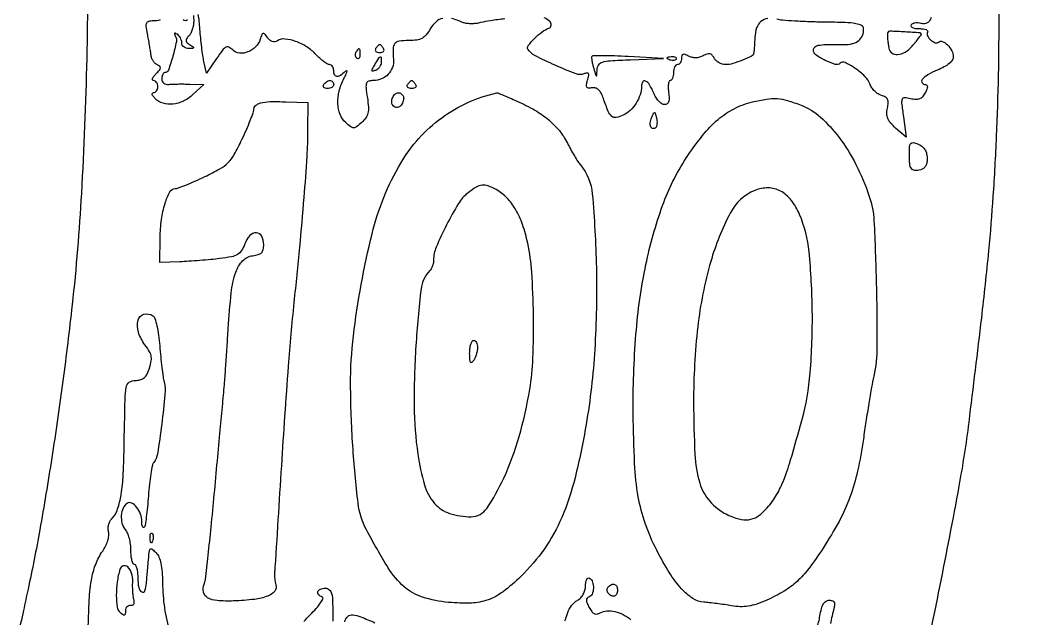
# Model space of a CAD drawing. Extents: x 0 to 5034, y 0 to 2560.
# Drawn here: x 2065.6 to 2318.6, y 1337.4 to 1487.1 of the extents above; entities that cross this region are included whole.
import ezdxf

# ---------------------------------------------------------------- set-up
doc = ezdxf.new("R2010")
doc.units = 0

msp = doc.modelspace()

# ---------------------------------------------------------------- linework, layer by layer
for points in [[(2082.463547, 1511.012086, -0.007936), (2082.213434, 1477.529705, -0.007929), (2080.889887, 1443.781758, -0.013819), (2078.576738, 1415.872576, -0.005584), (2076.257774, 1396.879794, -0.005282), (2073.47554, 1377.587334, -0.005516), (2070.486842, 1359.618935, -0.009508), (2067.550831, 1344.743673, -0.000003), (2066.39108, 1339.404517, -0.000002), (2065.006241, 1333.029467, -0.000002), (2063.623418, 1326.663945, -0.000004), (2062.470415, 1321.356639, -0.002911)], [(2322.927894, 1251.294968, 0.000022), (2409.49966, 1250.401181, 0.000401)], [(2043.832285, 1253.527228, 0.000039), (2111.563383, 1252.752597, 0.000864), (2183.3515, 1252.061238, 0.00066), (2261.906885, 1251.54423), (2270.31377, 1251.5), (2273.225947, 1260.5, 0.002695), (2275.394487, 1267.327218, 0.004805), (2277.094135, 1272.970236, 0.003248), (2279.073457, 1279.946815, 0.000639), (2282.529691, 1292.5, -0.001834), (2284.00144, 1297.79597, -0.001967), (2285.478554, 1302.958773, -0.001861), (2286.781433, 1307.384182, -0.009298), (2287.567287, 1309.849016, 0.029263), (2290.473532, 1320.402418, 0.003105), (2295.640631, 1345.378551, 0.003971), (2300.472321, 1370.521916, 0.014671), (2302.929182, 1386.5, 0.001472), (2306.093074, 1412.676232, 0.005312), (2307.882652, 1429.38184, 0.007401), (2308.995838, 1443.045425, 0.00568), (2309.82112, 1458, 0.011784), (2310.440544, 1488.655149, 0.008609)], [(2108.947488, 1488.25789, -0.011215), (2108.984687, 1486.95, -0.043089), (2108.898981, 1485.88258, -0.036657), (2108.63077, 1484.784331, -0.038257), (2108.2337, 1483.81639, -0.080079), (2107.758359, 1483.158359, 0.044506), (2107.194975, 1482.484638, 0.182338), (2107.067055, 1481.976839, 0.181316), (2107.306149, 1481.50925, 0.043931), (2108.008359, 1480.973672, -0.011499), (2108.826986, 1480.429374, -0.316019), (2108.910676, 1480.199286, -0.323507), (2108.722757, 1480.046791, -0.0118), (2107.75, 1480.015313, -0.081038), (2107.08159, 1480.118366, -0.092494), (2106.514062, 1480.427787, -0.101692), (2106.134722, 1480.892601, -0.121036), (2106, 1481.440983, 0.070406), (2105.914511, 1482.045089, 0.052739), (2105.660863, 1482.668275, 0.05336), (2105.287269, 1483.216072, 0.078175), (2104.845492, 1483.595492, 0.029455), (2104.398798, 1483.836445, 0.285431), (2104.194369, 1483.811735, 0.339088), (2104.149687, 1483.629611, 0.035095), (2104.36856, 1483.212674, -0.189829), (2104.641196, 1481.700522, -0.019868), (2103.781298, 1478.133344, -0.017138), (2102.658348, 1474.634322, -0.316466), (2101.756521, 1474, 0.196176), (2101.467532, 1473.882076, 0.086494), (2101.222228, 1473.54091, 0.066395), (2101.055679, 1473.035322, 0.04644), (2101, 1472.437142, 0.109322), (2101.131904, 1471.84107, 0.116979), (2101.50146, 1471.373128, 0.108793), (2102.066335, 1471.098376, 0.084536), (2102.75, 1471.052296, -0.01699), (2103.655209, 1471.113397, -0.005356), (2105.011061, 1471.144191, -0.005343), (2106.525352, 1471.146176, -0.005903), (2107.989782, 1471.115154), (2111.479563, 1471), (2108.783426, 1468.5, -0.07295), (2106.392729, 1466.857314, -0.087899), (2103.777518, 1466.10236, -0.099336), (2101.318309, 1466.330072, -0.124396), (2099.357143, 1467.5, -0.034046), (2098.853737, 1468.077063, -0.093008), (2098.6125, 1468.559375, -0.226652), (2098.663753, 1468.862545, -0.244067), (2098.928571, 1469, 0.138775), (2099.337148, 1469.115627, 0.100075), (2099.685268, 1469.440625, 0.085667), (2099.919674, 1469.926711, 0.069717), (2100, 1470.5, 0.069717), (2099.919674, 1471.073289, 0.085667), (2099.685268, 1471.559375, 0.100075), (2099.337148, 1471.884373, 0.138775), (2098.928571, 1472, -0.292212), (2098.683359, 1472.156687, -0.199012), (2098.66947, 1472.497595, -0.078476), (2098.973341, 1473.042373, -0.03), (2099.551082, 1473.69394, 0.020864), (2100.392192, 1474.608336, 0.140936), (2100.641606, 1475.163967, 0.260758), (2100.480946, 1475.580337, 0.077015), (2099.872511, 1475.94394, -0.100883), (2099.330984, 1476.303406, -0.05678), (2098.838932, 1476.924157, -0.053333), (2098.466933, 1477.693759, -0.05876), (2098.2813, 1478.5, 0.009794), (2098.153233, 1479.491108, 0.003731), (2097.937434, 1480.867188, 0.003693), (2097.680709, 1482.359151, 0.004517), (2097.417801, 1483.75, -0.017647), (2097.121724, 1485.578094, -0.134434), (2097.243934, 1486.432986, -0.231907), (2097.750456, 1486.864654, -0.062587), (2098.827484, 1487, 0.067699), (2100.703011, 1487.255113, 0.299191)], [(2171.310513, 1487.563175, 0.133049), (2169.597995, 1486.711497, 0.082053), (2168.172522, 1484.952365, -0.040141), (2167.137107, 1483.430777, -0.099165), (2166.105355, 1482.569884, -0.092419), (2164.775388, 1482.138913, -0.031853), (2162.75, 1482.006323, 0.031876), (2160.353737, 1481.849345, 0.194639), (2159.294633, 1481.251888, 0.167547), (2158.860635, 1480.027714, 0.022382), (2158.960859, 1477.250121, -0.108574), (2158.693593, 1475.289435, -0.102739), (2157.6281, 1473.576804, -0.101149), (2155.952259, 1472.410795, -0.101919), (2153.957885, 1472, 0.067351), (2152.758469, 1471.8377, 0.244557), (2152.212443, 1471.330352, 0.112626), (2152.087539, 1470.277624, 0.01066), (2152.419943, 1467.685292, -0.020239), (2152.675265, 1465.338684, -0.072493), (2152.559804, 1463.83876, -0.097606), (2152.047386, 1462.679361, -0.056179), (2151.033487, 1461.530305, -0.020177), (2149.730465, 1460.443401, -0.163266), (2149.004622, 1460.193816, -0.166185), (2148.281663, 1460.434881, -0.021092), (2147, 1461.5, -0.118856), (2145.623143, 1463.51847, -0.080884), (2145.066829, 1466.254258, -0.070907), (2145.387295, 1469.373407, -0.058716), (2146.56864, 1472.5, 0.011404), (2147.141511, 1473.66874, 0.066744), (2147.343058, 1474.321101, 0.548965), (2147.202758, 1474.447431, 0.12804), (2146.862479, 1474.25, -0.046429), (2145.699827, 1473.295023, -0.172163), (2144.795398, 1473.060355, -0.274586), (2144.2133, 1473.478631, -0.103304), (2144, 1474.5, 0.068102), (2143.921544, 1475.073344, 0.084634), (2143.692224, 1475.559375, 0.099755), (2143.351799, 1475.884378, 0.141782), (2142.952251, 1476, -0.136434), (2142.404226, 1476.152374, -0.024784), (2141.52019, 1476.746775, -0.025059), (2140.527315, 1477.568916, -0.020421), (2139.548458, 1478.542214, 0.064693), (2137.278278, 1480.431889, 0.055764), (2134.486628, 1481.792702, 0.06056), (2131.809473, 1482.394682, 0.164917), (2129.941482, 1481.963834, -0.104036), (2129.307964, 1481.735272, -0.111974), (2128.653752, 1481.790419, -0.097073), (2128.016312, 1482.139195, -0.061385), (2127.43428, 1482.75899, 0.020462), (2126.721457, 1483.65451, 0.277761), (2126.340631, 1483.778907, 0.247309), (2126.021029, 1483.50363, 0.016889), (2125.607499, 1482.338699, -0.117214), (2124.456945, 1480.422309, -0.107495), (2122.533327, 1479.15494, -0.119802), (2120.426864, 1478.87969, -0.17085), (2118.740647, 1479.687925, 0.078937), (2117.807545, 1480.365198, 0.245677), (2117.054735, 1480.356535, 0.109112), (2116.217068, 1479.635539, 0.011476), (2114.706741, 1477.519058), (2112.197156, 1473.825871), (2111.551345, 1476.766227, -0.017017), (2111.278504, 1478.247319, -0.006238), (2110.990567, 1480.356657, -0.006176), (2110.732945, 1482.6714, -0.007363), (2110.549196, 1484.859959, 0.010815), (2110.369619, 1486.835179, 0.017691), (2110.122331, 1488.497572, 0.011872)], [(2106.342301, 1487.308527, 0.15439), (2106.934374, 1487.059092, 0.229779), (2107.43415, 1487.24684, 0.049004)], [(2186.835243, 1487.427926, 0.00964), (2183.202344, 1486.989814, 0.028925), (2180.752236, 1486.500471, -0.036731), (2179.571595, 1486.28376, -0.030601), (2178.296908, 1486.223906, -0.031677), (2177.118839, 1486.315501, -0.069624), (2176.252236, 1486.564651, 0.044837), (2173.465875, 1487.517057, 0.109613)], [(2252.588249, 1487.497326, 0.150158), (2250.890636, 1486.791134, 0.139202), (2249.799479, 1485.202564, 0.069574), (2249.344113, 1482.78686, -0.001851), (2249.277538, 1481.485013, -0.002402), (2249.206372, 1480.292354, -0.001801), (2249.13834, 1479.293531, -0.02168), (2249.094113, 1478.910515, -0.239404), (2248.538255, 1478.145379, -0.020776), (2246.282953, 1477.1083, -0.027286), (2243.845441, 1476.260016, -0.070201), (2242.002637, 1476, -0.075422), (2241.20706, 1476.120694, -0.055863), (2240.390926, 1476.47806, -0.056103), (2239.678057, 1477.004871, -0.078178), (2239.18862, 1477.627439, 0.059962), (2238.647774, 1478.369246, 0.154525), (2238.077027, 1478.691807, 0.137074), (2237.377758, 1478.646521, 0.043298), (2236.414752, 1478.212231, -0.056085), (2235.50272, 1477.828615, -0.065281), (2234.574123, 1477.68283, -0.066719), (2233.656315, 1477.782243, -0.062647), (2232.775823, 1478.119976, 0.031666), (2231.89848, 1478.520313, 0.172403), (2231.384419, 1478.532306, 0.251353), (2231.09298, 1478.225777, 0.067016), (2231, 1477.535184, -0.063296), (2230.925396, 1476.94822, -0.081304), (2230.70625, 1476.45096, -0.098371), (2230.381368, 1476.118227, -0.151449), (2230, 1476, 0.191087), (2229.618118, 1475.848523, 0.088204), (2229.29375, 1475.4125, 0.068025), (2229.073693, 1474.765418, 0.048028), (2229, 1474, -0.039448), (2228.939485, 1473.234175, -0.058641), (2228.757125, 1472.5875, -0.077119), (2228.489646, 1472.147229, -0.221238), (2228.173193, 1472, 0.314934), (2227.88429, 1471.797993, 0.055623), (2227.7186, 1471.11875, 0.042928), (2227.677574, 1470.149985, 0.025568), (2227.786692, 1469, -0.025717), (2227.921898, 1467.570543, -0.095315), (2227.789708, 1466.678852, -0.17214), (2227.392862, 1466.186265, -0.138803), (2226.73482, 1466, -0.155421), (2226.074462, 1466.210349, -0.053765), (2225.315943, 1466.88125, -0.047143), (2224.585641, 1467.852004, -0.039535), (2224, 1469, 0.03806), (2223.014406, 1470.946137, 0.138325), (2222.010891, 1471.882926, 0.39818), (2221.30803, 1471.679478, 0.133578), (2221, 1470.547053, -0.081967), (2220.657973, 1468.474711, -0.059054), (2219.646935, 1466.3553, -0.059139), (2218.170681, 1464.534299, -0.082944), (2216.453339, 1463.344403, -0.062094), (2214.688781, 1462.766712, -0.225736), (2213.576416, 1463.052724, -0.122853), (2212.677754, 1464.283664, -0.014328), (2211.476345, 1467.5, 0.035626), (2210.908249, 1468.843481, 0.085602), (2210.263316, 1469.705977, 0.118923), (2209.513498, 1470.136502, 0.114461), (2208.638653, 1470.186026, -0.051433), (2207.741278, 1470.124363, -0.257425), (2207.323731, 1470.373564, -0.184262), (2207.229954, 1470.938936, -0.026823), (2207.527707, 1472.087297, 0.019988), (2207.846637, 1473.251623, 0.196571), (2207.766828, 1473.743647, 0.313397), (2207.402682, 1473.903822, 0.043377), (2206.563876, 1473.662885, -0.185546), (2204.641985, 1473.663868, -0.012115), (2199.405053, 1475.826697, -0.013941), (2194.330569, 1478.239057, -0.137246), (2192.606955, 1479.826943, -0.313433), (2192.656201, 1480.739791, -0.029254), (2194.224137, 1482.528015, -0.03494), (2196.139172, 1484.216456, -0.080767), (2197.824861, 1485.118969, 0.288725), (2198.405707, 1485.839816, 0.232267), (2198.066645, 1486.797279, 0.109737), (2196.675245, 1487.660748, 0.090104)], [(2293.426271, 1487.767701, -0.067115), (2293.035054, 1486.93963, -0.11872), (2292.48986, 1486.422411, -0.122043), (2291.780358, 1486.218503, -0.073318), (2290.904592, 1486.314699, 0.048545), (2290.135268, 1486.437877, 0.056602), (2289.396377, 1486.399914, 0.065578), (2288.795108, 1486.216957, 0.148801), (2288.441979, 1485.90612, 0.300429), (2288.452306, 1485.563424, 0.136392), (2288.815517, 1485.266173, 0.0706), (2289.534719, 1485.064197, 0.033216), (2290.5, 1485, -0.03247), (2291.466154, 1484.937192, -0.068826), (2292.18801, 1484.739534, -0.132856), (2292.555899, 1484.448749, -0.306965), (2292.570027, 1484.113307, 0.263135), (2292.53485, 1483.211074, 0.091389), (2293.360048, 1482.143209, 0.095412), (2294.486597, 1481.467355, 0.29176), (2295.317843, 1481.651177, -0.313861), (2296.248882, 1481.817857, -0.08822), (2297.529415, 1480.928415, -0.073026), (2298.626456, 1479.460911, -0.124676), (2299, 1477.986135, -0.149095), (2298.739194, 1477.13095, -0.069796), (2297.958513, 1476.26103, -0.052206), (2296.703915, 1475.410559, -0.027707), (2295, 1474.616677, 0.035634), (2292.653661, 1473.477911, 0.090504), (2291.215094, 1472.257334, 0.338332), (2291.187054, 1471.437511, 0.24273), (2292.035184, 1471, -0.207316), (2292.39237, 1470.845248, -0.200746), (2292.530066, 1470.47595, -0.088321), (2292.390223, 1469.837168, -0.024928), (2291.953018, 1468.912214, -0.055812), (2291.279325, 1467.933595, -0.119423), (2290.536749, 1467.404962, -0.111821), (2289.600819, 1467.255625, -0.045385), (2288.317928, 1467.456341, 0.040584), (2286.780467, 1467.712004, 0.329003), (2286.207962, 1467.359389, 0.124952), (2286.074873, 1466.375448, 0.005627), (2286.505644, 1462.958965), (2287.211101, 1457.829677), (2284.572093, 1460.124265, -0.033114), (2283.30006, 1461.387441, -0.082593), (2282.608598, 1462.495563, -0.096086), (2282.370594, 1463.660815, -0.056585), (2282.517457, 1465.079481, 0.034432), (2282.721301, 1466.452687, 0.127148), (2282.5704, 1467.30912, 0.159397), (2282.050037, 1467.875044, 0.063938), (2281.062955, 1468.273286, -0.081058), (2280.215918, 1468.649053, -0.048763), (2279.356772, 1469.339206, -0.047327), (2278.615307, 1470.215917, -0.059791), (2278.117774, 1471.153232, 0.10742), (2276.870897, 1473.045753, 0.041481), (2274.436136, 1475.060559, 0.038494), (2271.909758, 1476.54567, 0.320294), (2270.672381, 1476.339047, -0.279247), (2269.471036, 1476.044069, -0.03801), (2266.96302, 1477.0453, -0.038278), (2264.617428, 1478.426967, -0.245233), (2264, 1479.610119, -0.211901), (2264.343747, 1480.384803, -0.139336), (2265.232007, 1480.823408, -0.042951), (2267.122947, 1481.005348, -0.004395), (2271.622439, 1481.011116, 0.060949), (2273.773341, 1481.257909, 0.111323), (2275.350305, 1482.034741, 0.131092), (2276.280196, 1483.308383, 0.103184), (2276.560669, 1485, 0.274669), (2276.061816, 1485.765664, 0.073162), (2274.617834, 1486.230069, 0.032514), (2271.932899, 1486.499729, 0.005637), (2266.830186, 1486.621295, -0.005272), (2262.956898, 1486.71074, -0.006324), (2259.314712, 1486.879419, -0.005486), (2256.253928, 1487.093714, -0.041282), (2254.822562, 1487.329686, 0.085717)], [(2082.555316, 1332.067839, -0.007749), (2082.808489, 1341.297499, -0.030208), (2083.397197, 1346.975212, -0.048762), (2084.465033, 1350.970591, -0.064274), (2086.227931, 1354.299855, 0.040311), (2086.951699, 1355.521723, 0.039052), (2087.478926, 1356.85671, 0.041756), (2087.752299, 1358.110967, 0.097031), (2087.692614, 1359.067446, -0.066378), (2087.587983, 1359.912298, -0.053449), (2087.694124, 1360.822089, -0.055049), (2087.982841, 1361.657021, -0.085831), (2088.420351, 1362.277494, 0.108755), (2089.809758, 1364.451188, 0.04395), (2090.734023, 1367.867255, 0.029774), (2091.313364, 1372.802043, 0.010201), (2091.579332, 1380, -0.001165), (2091.8104, 1392.248455, -0.03629), (2092.094105, 1395.266056, -0.201181), (2092.880459, 1396.511019, -0.153791), (2094.432612, 1397, 0.063471), (2095.546379, 1397.141957, 0.09003), (2096.450842, 1397.560184, 0.091101), (2097.143218, 1398.265134, 0.066517), (2097.633456, 1399.25, 0.021167), (2098.300534, 1401.512659, 0.092668), (2098.383172, 1402.898439, 0.102041), (2097.955573, 1404.152438, 0.028515), (2096.798088, 1405.884859, -0.085541), (2095.149327, 1409.088002, -0.142337), (2095.083281, 1412.100201, -0.270085), (2096.519396, 1413.527627, -0.208067), (2098.745063, 1413.178721, -0.175299), (2099.265187, 1412.505699, -0.020867), (2099.774453, 1410.659466, -0.022568), (2100.20735, 1408.311061, -0.015782), (2100.491125, 1405.633817, 0.005349), (2100.72499, 1402.880523, 0.005714), (2101.013289, 1400.192931, 0.005445), (2101.312593, 1397.888861, 0.026465), (2101.565174, 1396.596347, -0.084807), (2101.805244, 1393.472311, -0.008682), (2100.989321, 1386.076453, -0.006641), (2099.926624, 1378.563842, -0.135551), (2098.993166, 1376.491765, 0.123752), (2098.637606, 1375.749021, 0.010194), (2098.250738, 1373.620994, 0.013156), (2097.903469, 1371.028016, 0.009754), (2097.651307, 1368.147435, -0.006807), (2097.41879, 1365.298069, -0.010019), (2097.130427, 1362.803248, -0.005744), (2096.823993, 1360.727956, -0.158126), (2096.576854, 1360.243521, -0.325171), (2096.360416, 1360.209341, -0.178736), (2096.169451, 1360.416432, -0.070275), (2096.03983, 1360.922266, -0.027641), (2096, 1361.642204, 0.086397), (2095.667348, 1363.552978, 0.081873), (2094.706235, 1365.278858, 0.1073), (2093.475715, 1366.285217, 0.265856), (2092.35306, 1366.231342, 0.147635), (2091.340151, 1365.052903, 0.08526), (2090.879658, 1363.224647, 0.081291), (2091.048414, 1361.257764, 0.111689), (2091.850059, 1359.680668, -0.077748), (2092.368961, 1358.810162, -0.031554), (2092.803455, 1357.495827, -0.030275), (2093.100556, 1355.996739, -0.033793), (2093.2, 1354.527044, 0.024093), (2093.26517, 1353.175383, 0.03839), (2093.464375, 1352.036069, 0.045077), (2093.751793, 1351.223379, 0.293184), (2094.1, 1351, -0.292165), (2094.44813, 1350.777592, -0.045555), (2094.735625, 1349.971875, -0.038664), (2094.934823, 1348.841285, -0.024282), (2095, 1347.5, 0.046344), (2095.218337, 1345.149459, 0.219199), (2095.981318, 1344.073499, 0.466149), (2096.763798, 1344.359125, 0.068236), (2097.171044, 1346.25, -0.001735), (2097.298758, 1347.856243, -0.001514), (2097.443335, 1349.53631, -0.001251), (2097.62254, 1351.492072, -0.000626), (2097.858431, 1353.964286, -0.044923), (2097.995989, 1354.694625, -0.353298), (2098.258454, 1354.880273, -0.168783), (2098.678891, 1354.703501, -0.013245), (2099.573502, 1353.855069, -0.098841), (2100.274282, 1352.804704, -0.044636), (2100.768976, 1351.217307, -0.034443), (2101.075861, 1349.101312, -0.017096), (2101.186996, 1346.390783, 0.035321), (2101.678087, 1340.058752, 0.038362), (2103.054589, 1334.036286, 0.039196)], [(2201.790027, 1336.801837, 0.047199), (2202.111657, 1337.495666, 0.023464), (2202.391711, 1338.424565, -0.055403), (2202.779865, 1339.466522, -0.041091), (2203.422025, 1340.515259, -0.041898), (2204.204179, 1341.415524, -0.0702), (2205.011807, 1342.006319, 0.078875), (2205.811071, 1342.612437, 0.064724), (2206.447658, 1343.475912, 0.062565), (2206.859688, 1344.504364, 0.064108), (2207, 1345.594201, -0.03636), (2207.068879, 1346.540131, -0.084663), (2207.287836, 1347.213692, -0.16632), (2207.615763, 1347.524094, -0.250528), (2208, 1347.5, -0.177294), (2208.747476, 1346.549275, -0.086652), (2208.969456, 1345.001693, -0.090555), (2208.653997, 1343.529058, -0.217695), (2207.856602, 1342.785534, 0.139152), (2207.397693, 1342.472736, 0.180479), (2207.229766, 1341.99631, 0.095133), (2207.381779, 1341.275811, 0.023446), (2207.904141, 1340.179115, 0.039333), (2208.554605, 1339.164351, 0.119516), (2209.185191, 1338.649979, 0.15639), (2209.874071, 1338.555659, 0.084201), (2210.689572, 1338.846152, -0.110927), (2212.353233, 1339.341259, -0.07292), (2214.353246, 1339.186393, -0.065334), (2216.439934, 1338.416774, -0.057731), (2218.354988, 1337.108971, 0.017079)], [(2136.549794, 1336.690048, -0.018833), (2138.131719, 1338.362087, 0.017325), (2139.636506, 1339.943018, 0.032647), (2140.717303, 1341.333285, 0.042428), (2141.307526, 1342.386648, 0.445066), (2141.131719, 1342.789427, -0.121423), (2140.219444, 1343.365725, -0.28215), (2140.053037, 1344.125137, -0.220519), (2140.678844, 1344.772622, -0.092344), (2141.899493, 1345, -0.178959), (2142.909585, 1344.626509, -0.161322), (2143.487314, 1343.66831, -0.051361), (2143.734465, 1341.619541, -0.005306), (2143.767632, 1336.75, 0.001548)], [(2264.878813, 1334.986534, 0.039615), (2265.62939, 1338.083796, -0.024253), (2266.013951, 1339.914408, -0.071796), (2266.511495, 1341.094814, -0.11612), (2267.159866, 1341.758859, -0.142486), (2267.988878, 1342, -0.10094), (2268.862558, 1341.821806, -0.255659), (2269.25094, 1341.329365, -0.097116), (2269.224331, 1340.322284, -0.010199), (2268.660324, 1338.021904, 0.026674), (2268.263295, 1336.136038, 0.034391)], [(2146.804158, 1336.599912, -0.170074), (2147.523972, 1337.9325, -0.216491), (2148.791692, 1338.341676, -0.066763), (2150.785711, 1337.837778, -0.006132), (2154.322605, 1336.371023, -0.016111)]]:
    msp.add_lwpolyline(points, format="xyb")
for points in [[(2282.610381, 1484.033555, 0.076025), (2282.530251, 1483.745275, 0.022802), (2282.496574, 1483.289544, 0.022284), (2282.505131, 1482.767703, 0.02245), (2282.560134, 1482.25, -0.000697), (2282.641971, 1481.706115, -0.000517), (2282.730946, 1481.104865, -0.000523), (2282.813751, 1480.53716, -0.00118), (2282.875, 1480.106989, 0.210686), (2283.615328, 1478.911241, 0.17386), (2285.078404, 1478.526961, 0.115983), (2286.957036, 1479.146107, 0.078069), (2288.684346, 1480.616184, 0.004103), (2289.571871, 1481.666372, 0.006337), (2290.319777, 1482.589784, 0.002422), (2290.945287, 1483.390354, 0.166105), (2291, 1483.550504, 0.392488), (2290.653505, 1483.923914, 0.004307), (2286.889851, 1484.173155, 0.004552), (2283.130131, 1484.355306, 0.305841)], [(2154.5, 1480, 0.146489), (2154.397987, 1479.620597, 0.191582), (2154.538811, 1479.29375, 0.134005), (2154.925364, 1479.072951, 0.063222), (2155.5, 1479, 0.063222), (2156.074636, 1479.072951, 0.134005), (2156.461189, 1479.29375, 0.191582), (2156.602013, 1479.620597, 0.146489), (2156.5, 1480, 0.025622), (2156.235369, 1480.382847, 0.032351), (2155.951311, 1480.70625, 0.033983), (2155.686704, 1480.937141, 0.163822), (2155.5, 1481, 0.163822), (2155.313296, 1480.937141, 0.033983), (2155.048689, 1480.70625, 0.032351), (2154.764631, 1480.382847, 0.025622)], [(2149.542705, 1479.069098, 0.090093), (2149.387618, 1478.673795, 0.095385), (2149.385962, 1478.257398, 0.099739), (2149.536973, 1477.88478, 0.108766), (2149.817021, 1477.613087, 0.158515), (2150.139071, 1477.534562, 0.191218), (2150.417083, 1477.669932, 0.126631), (2150.605052, 1478.024148, 0.059057), (2150.666667, 1478.543989, 0.019984), (2150.623697, 1479.618676, 0.269722), (2150.40792, 1479.929499, 0.350126), (2150.086603, 1479.852054, 0.02679)], [(2154.25518, 1476.037, 0.009881), (2153.601474, 1474.9427, 0.177548), (2153.534482, 1474.545994, 0.431009), (2153.75284, 1474.405183, 0.031326), (2154.514633, 1474.643989, 0.074871), (2155.082467, 1474.966003, 0.064514), (2155.563673, 1475.45574, 0.066849), (2155.889164, 1476.03186, 0.095479), (2156, 1476.606989, 0.027242), (2155.939315, 1477.719958, 0.476167), (2155.67337, 1477.891569, 0.167737), (2155.245435, 1477.567514, 0.008011)], [(2208.558915, 1478, 0.140418), (2208.501618, 1477.675503, 0.015141), (2208.604882, 1476.9125, 0.017655), (2208.791182, 1475.993957, 0.01335), (2209.057845, 1475, 0.002131), (2209.551641, 1473.363623, 0.239813), (2209.704288, 1473.205592, 0.496562), (2209.826076, 1473.2871, 0.003532), (2209.90032, 1474.709558, -0.13239), (2210.291656, 1475.938281, -0.178775), (2211.215406, 1476.63384, -0.058784), (2213.188715, 1476.981021, -0.005199), (2218.25, 1477.21566), (2226.5, 1477.512205), (2217.651389, 1478.006103, 0.005417), (2214.241666, 1478.159389, 0.008691), (2211.330423, 1478.208043, 0.003238), (2208.859017, 1478.19038, 0.283064)], [(2227.8125, 1477.316886, 0.051402), (2228.359369, 1477.160852, 0.05415), (2228.916927, 1477.123424, 0.060344), (2229.402231, 1477.202593, 0.126455), (2229.729167, 1477.395833, 0.296942), (2229.77538, 1477.614691, 0.208169), (2229.592839, 1477.799335, 0.077125), (2229.112848, 1477.910055, 0.028489), (2228.416667, 1477.921053, 0.018894), (2227.670344, 1477.862007, 0.168741), (2227.37858, 1477.720685, 0.470617), (2227.395823, 1477.538436, 0.054073)], [(2144, 1471, -0.153634), (2143.879982, 1470.618621, -0.097988), (2143.542039, 1470.29375, -0.080552), (2143.037096, 1470.074545, -0.062283), (2142.440983, 1470, -0.066118), (2141.889346, 1470.073267, -0.138808), (2141.521475, 1470.29375, -0.191142), (2141.392057, 1470.620352, -0.139169), (2141.5, 1471, -0.06081), (2141.806203, 1471.382515, -0.051032), (2142.2129, 1471.70625, -0.053229), (2142.653442, 1471.926698, -0.089642), (2143.059017, 1472, -0.105429), (2143.418051, 1471.923444, -0.099231), (2143.723586, 1471.70625, -0.096318), (2143.928382, 1471.381732, -0.092995)], [(2164.5, 1471, -0.146489), (2164.602013, 1470.620597, -0.191582), (2164.461189, 1470.29375, -0.134005), (2164.074636, 1470.072951, -0.063222), (2163.5, 1470, -0.063222), (2162.925364, 1470.072951, -0.134005), (2162.538811, 1470.29375, -0.191582), (2162.397987, 1470.620597, -0.146489), (2162.5, 1471, -0.025622), (2162.764631, 1471.382847, -0.032351), (2163.048689, 1471.70625, -0.033983), (2163.313296, 1471.937141, -0.163822), (2163.5, 1472, -0.163822), (2163.686704, 1471.937141, -0.033983), (2163.951311, 1471.70625, -0.032351), (2164.235369, 1471.382847, -0.025622)], [(2189.804864, 1466.890074, -0.025039), (2194.329779, 1464.577837, -0.042951), (2197.80425, 1462.158111, -0.049743), (2200.447048, 1459.471711, -0.052639), (2202.45047, 1456.364129, 0.009322), (2203.294405, 1454.766919, 0.008676), (2204.217089, 1453.163197, 0.008689), (2205.086606, 1451.766444, 0.028842), (2205.725535, 1450.893562, -0.151763), (2208.69732, 1443.628956, -0.016263), (2209.701899, 1425.233716, -0.020716), (2209.303998, 1404.71765, -0.026735), (2207.15565, 1386, -0.018471), (2204.373215, 1372.595724, -0.040991), (2201.058593, 1362.711007, -0.050628), (2196.712411, 1354.879614, -0.048178), (2190.816931, 1347.938248, -0.0307), (2186.371136, 1344.124441, -0.076011), (2182.605646, 1342.087242, -0.077381), (2178.44488, 1341.288173, -0.032696), (2172.743759, 1341.459735, -0.051538), (2166.199898, 1342.775599, -0.105805), (2161.663917, 1345.32624, -0.074106), (2157.612739, 1350.138089, -0.016134), (2152.212662, 1359.578803, -0.092284), (2150.125355, 1366.249328, -0.01301), (2148.778875, 1380.655025, -0.015899), (2148.238103, 1395.931552, -0.030829), (2148.946586, 1408.122427, -0.030021), (2153.587971, 1433.670455, -0.073396), (2160.771897, 1451.334575, -0.101346), (2171.023115, 1462.679551, -0.104408), (2184.804864, 1468.932506, -0.150722), (2185.029306, 1468.914215, -0.001823), (2186.39937, 1468.360383, -0.00525), (2187.983271, 1467.693891, -0.003386)], [(2161.375, 1468.202254, -0.121369), (2161.504617, 1467.80041, -0.05604), (2161.48168, 1467.24805, -0.050802), (2161.323761, 1466.642196, -0.049309), (2161.04582, 1466.074139, -0.164118), (2160.167014, 1465.346037, -0.232385), (2159.172206, 1465.435926, -0.207048), (2158.553339, 1466.310742, -0.144435), (2158.650663, 1467.532025, -0.083376), (2159.208952, 1468.478837, -0.158925), (2159.951472, 1468.940684, -0.192217), (2160.721333, 1468.833311, -0.125361)], [(2137.48108, 1459.5, -0.015167), (2137.267239, 1453.028992, -0.004067), (2136.532034, 1442.763747, -0.003829), (2135.445039, 1430.342605, -0.002759), (2134.04964, 1416.5, 0.008255), (2132.616916, 1400.530233, 0.002338), (2130.914157, 1375.634627, 0.000475), (2129.214901, 1348.552575, 0.092524), (2129.549038, 1345.845494, -0.25577), (2129.238123, 1344.258574, -0.129001), (2127.528137, 1343.037969, -0.062103), (2124.169948, 1342.218643, -0.018949), (2118.945377, 1341.81364, -0.02892), (2114.854698, 1341.888718, -0.11112), (2112.436898, 1342.630029, -0.216848), (2111.436376, 1344.017152, -0.144559), (2111.613997, 1346, 0.065039), (2111.90225, 1347.14524, 0.00125), (2112.599835, 1353.228125, 0.003001), (2113.354641, 1360.343878, 0.002004), (2114.137337, 1368.5, -0.000082), (2114.908175, 1376.87069, -0.000103), (2115.627746, 1384.653125, -0.000083), (2116.234408, 1391.187932, -0.00078), (2116.500362, 1394, 0.005183), (2116.710993, 1396.457833, 0.001231), (2117.009307, 1400.55625, 0.001267), (2117.328552, 1405.267187, 0.00125), (2117.625355, 1410, -0.012259), (2118.381446, 1418.91102, -0.053804), (2119.515068, 1424.060939, -0.108256), (2121.232478, 1426.927018, -0.17702), (2123.735065, 1428.182136, 0.04074), (2125.12927, 1428.458801, 0.129495), (2125.940022, 1428.939171, 0.142341), (2126.365415, 1429.726113, 0.053247), (2126.5, 1430.986305, 0.120774), (2125.988552, 1433.072803, 0.271297), (2124.656402, 1433.908348, 0.219581), (2123.014735, 1433.210484, 0.094182), (2121.74324, 1431.13072, -0.048985), (2120.914813, 1429.453656, -0.120716), (2119.939323, 1428.5005, -0.085866), (2118.422798, 1427.925801, -0.017082), (2115.548416, 1427.471478, -0.006814), (2113.253417, 1427.220391, -0.004054), (2110.514222, 1426.980826, -0.004057), (2107.77943, 1426.786292, -0.006993), (2105.5, 1426.674708), (2100.5, 1426.5), (2100.591508, 1432.660261, -0.029443), (2100.930489, 1437.249941, -0.04118), (2101.807284, 1441.26683, -0.047352), (2103.011496, 1444.181032, -0.277731), (2104.37132, 1445.000789, 0.089189), (2105.090948, 1445.130703, 0.006236), (2107.012856, 1445.873896, 0.008683), (2109.291571, 1446.834158, 0.006423), (2111.778829, 1447.97196, 0.017024), (2115.518234, 1449.899404, 0.068966), (2117.557658, 1451.442342, 0.068966), (2119.100596, 1453.481766, 0.017024), (2121.02804, 1457.221171, 0.006636), (2122.165812, 1459.711164, 0.008911), (2123.126104, 1461.998302, 0.006522), (2123.86684, 1463.927235, 0.088462), (2123.999211, 1464.666667, -0.209655), (2124.471152, 1465.740736, -0.124482), (2125.722108, 1466.4173, -0.057631), (2128.042318, 1466.727617, -0.013241), (2132, 1466.693345), (2137.5, 1466.5)], [(2260.901071, 1465.851331, -0.087412), (2265.773332, 1462.846812, -0.050465), (2270.446474, 1457.759546, -0.044158), (2274.620083, 1451.011287, -0.033665), (2277.991411, 1443, -0.070666), (2279.152492, 1436.960271, -0.006026), (2279.734115, 1421.150805, -0.007014), (2279.901871, 1405.461535, -0.052028), (2279.10296, 1398.044482, 0.00885), (2278.562098, 1395.285219, 0.002914), (2277.862422, 1391.210055, 0.002902), (2277.138699, 1386.679466, 0.003284), (2276.498094, 1382.323946, -0.019512), (2275.049043, 1374.291651, -0.033985), (2273.143582, 1367.79861, -0.034774), (2270.4102, 1361.725392, -0.021588), (2266.418893, 1355, -0.017117), (2262.873133, 1349.959104, -0.044751), (2259.900723, 1346.681973, -0.051802), (2256.66248, 1344.265097, -0.030304), (2252.358295, 1342.040342, -0.021487), (2249.810045, 1341.041679, -0.04244), (2247.703656, 1340.513446, -0.047678), (2245.706368, 1340.382243, -0.035829), (2243.514225, 1340.605102, 0.006404), (2241.762092, 1340.888101, 0.004715), (2239.81446, 1341.158389, 0.004765), (2237.967354, 1341.379123, 0.010597), (2236.556276, 1341.503926, -0.131264), (2233.835495, 1342.429967, -0.061872), (2231.006016, 1344.875217, -0.044768), (2228.022792, 1348.84004, -0.020284), (2224.819501, 1354.5, -0.034356), (2221.925606, 1361.23618, -0.041549), (2220.196946, 1367.894088, -0.030688), (2219.282643, 1376.200951, -0.009804), (2218.926304, 1388.630316, -0.021882), (2219.616692, 1408.516991, -0.031355), (2222.097618, 1425.976747, -0.035971), (2226.279228, 1440.75491, -0.057231), (2232.12972, 1452.50431, -0.024123), (2236.268571, 1458.246061, -0.04813), (2240.159431, 1462.26671, -0.058204), (2244.197768, 1464.966737, -0.058244), (2248.74875, 1466.662646, -0.021872), (2252.301836, 1467.370372, -0.05494), (2254.936963, 1467.484033, -0.055397), (2257.520738, 1467.020948, -0.022547)], [(2224.588397, 1460.255064, -0.220948), (2223.898745, 1460.002939, -0.276564), (2223.356048, 1460.393712, -0.130073), (2223.197724, 1461.452724, -0.074943), (2223.53122, 1462.706872, -0.006675), (2224.048268, 1463.855863, -0.299388), (2224.260685, 1463.986918, -0.331063), (2224.447586, 1463.839331, -0.007526), (2224.743156, 1462.671731, -0.03472), (2224.865716, 1461.928682, -0.039523), (2224.876572, 1461.207674, -0.043304), (2224.785351, 1460.606158, -0.13795)], [(2292.446728, 1452.725622, -0.048343), (2292.385969, 1451.577341, -0.083889), (2292.089194, 1450.672291, -0.102226), (2291.565254, 1450.034868, -0.106217), (2290.838334, 1449.667974, -0.074797), (2289.387662, 1449.512948, -0.230674), (2288.543714, 1449.969922, -0.134511), (2288.107134, 1451.152372, -0.021572), (2288, 1453.634442, -0.015687), (2288.060103, 1455.549646, -0.164283), (2288.353369, 1456.266351, -0.266371), (2288.942479, 1456.47215, -0.042462), (2290.166298, 1456.134186, -0.074195), (2291.10238, 1455.619843, -0.082841), (2291.807322, 1454.870598, -0.078428), (2292.257506, 1453.896975, -0.058271)], [(2177.519898, 1443.836992, 0.089979), (2175.218023, 1441.237782, 0.018579), (2172.230492, 1435.873852, 0.018039), (2169.649035, 1430.317843, 0.100051), (2169, 1427.106783, -0.048304), (2168.92996, 1426.383481, -0.037687), (2168.72048, 1425.621848, -0.038797), (2168.41324, 1424.936237, -0.07176), (2168.048444, 1424.448444, 0.16952), (2165.84401, 1419.879688, 0.012141), (2164.567468, 1405.642651, 0.018163), (2164.134323, 1390.618557, 0.034016), (2165.051009, 1378.500963, 0.035328), (2166.708452, 1370.879521, 0.106277), (2169.230035, 1366.225404, 0.13873), (2172.994623, 1363.72214, 0.079594), (2178.423288, 1362.889127, 0.247507), (2182.273791, 1364.952129, 0.040794), (2186.54543, 1372.550661, 0.037823), (2190.389151, 1382.919815, 0.028662), (2193.062259, 1394.758697, 0.032156), (2193.847045, 1402.543659, 0.012554), (2193.966777, 1413.356588, 0.012362), (2193.552085, 1424.051183, 0.037129), (2192.549596, 1431.285248, 0.030134), (2191.22788, 1436.020846, 0.049644), (2189.490428, 1439.793008, 0.058788), (2187.311384, 1442.669668, 0.073639), (2184.666008, 1444.714565, 0.038592), (2182.622426, 1445.66147, 0.120314), (2181.126851, 1445.837685, 0.108342), (2179.627417, 1445.310594, 0.028167)], [(2249.353412, 1444.506552, 0.174171), (2243.20415, 1438.85885, 0.050423), (2238.322229, 1426.715381, 0.042319), (2235.074603, 1410.435233, 0.028498), (2234.025813, 1391.5, 0.012012), (2234.360086, 1378.482046, 0.059587), (2235.58773, 1371.275372, 0.108464), (2238.076816, 1366.760469, 0.097338), (2242.315351, 1363.492569, 0.046791), (2245.331563, 1362.325375, 0.101145), (2247.801523, 1362.141995, 0.111683), (2249.987402, 1362.939757, 0.065319), (2252.12426, 1364.75, 0.045961), (2254.542976, 1367.960571, 0.042521), (2256.407175, 1371.641433, 0.024508), (2258.302186, 1377.088439, 0.004889), (2261.109617, 1387, 0.046573), (2263.193709, 1398.914935, 0.022789), (2263.726159, 1414.336088, 0.021934), (2262.910748, 1429.168822, 0.075145), (2260.540154, 1438.5, 0.06453), (2258.446578, 1442.092271, 0.105762), (2255.771859, 1444.361196, 0.12104), (2252.67608, 1445.15778, 0.1026)], [(2179.984687, 1405.25, -0.044274), (2179.908675, 1404.470776, -0.027121), (2179.689119, 1403.573437, -0.027075), (2179.372558, 1402.701686, -0.042844), (2179, 1402, -0.07201), (2178.537668, 1401.470206, -0.473162), (2178.236165, 1401.52332, -0.116665), (2178.057632, 1402.143611, -0.010814), (2178.015313, 1403.75, -0.029148), (2178.082078, 1404.995198, -0.045617), (2178.298248, 1406.045312, -0.057513), (2178.616101, 1406.778455, -0.267845), (2179, 1407, -0.17131), (2179.380315, 1406.865757, -0.095191), (2179.701752, 1406.485938, -0.075283), (2179.916433, 1405.919445, -0.055234)], [(2098.683114, 1356.8125, -0.054073), (2098.461564, 1356.395823, -0.470617), (2098.279315, 1356.37858, -0.168741), (2098.137993, 1356.670344, -0.018894), (2098.078947, 1357.416667, -0.028489), (2098.089945, 1358.112848, -0.077125), (2098.200665, 1358.592839, -0.208169), (2098.385309, 1358.77538, -0.296942), (2098.604167, 1358.729167, -0.126455), (2098.797407, 1358.402231, -0.060344), (2098.876576, 1357.916927, -0.05415), (2098.839148, 1357.359369, -0.051402)], [(2090.54448, 1349.733141, 0.040485), (2089.844637, 1346.571734, 0.03554), (2089.621961, 1343.19664, 0.034389), (2089.838077, 1340.278344, 0.18595), (2090.600403, 1338.916673, 0.026648), (2091.325152, 1338.377694, 0.23), (2091.713322, 1338.325357, 0.283075), (2091.941551, 1338.595789, 0.03733), (2092, 1339.377555, -0.077904), (2092.09421, 1339.978539, -0.107347), (2092.367188, 1340.449969, -0.125569), (2092.774044, 1340.717824, -0.133227), (2093.25, 1340.75, 0.124809), (2093.69394, 1340.772633, 0.176768), (2094.006176, 1341.0096, 0.14244), (2094.134002, 1341.439989, 0.07379), (2094.054177, 1342, -0.041779), (2093.890027, 1342.787941, -0.01303), (2093.774367, 1343.991258, -0.012923), (2093.71475, 1345.347784, -0.013919), (2093.727679, 1346.672366, 0.085878), (2093.446352, 1348.763354, 0.125637), (2092.472298, 1350.334255, 0.278085), (2091.37719, 1350.582974, 0.24283)], [(2215, 1344.5, -0.06085), (2214.929934, 1343.926402, -0.079459), (2214.723586, 1343.440625, -0.097386), (2214.417907, 1343.1154, -0.156819), (2214.059017, 1343, -0.139398), (2213.230079, 1343.235684, -0.123736), (2212.603969, 1343.880661, -0.139481), (2212.401415, 1344.683432, -0.191124), (2212.693853, 1345.36052, -0.094876), (2213.508765, 1345.913511, -0.1934), (2214.269246, 1345.932483, -0.202875), (2214.806289, 1345.424643, -0.103624)]]:
    msp.add_lwpolyline(points, format="xyb", close=True)

doc.saveas('drawing.dxf')
